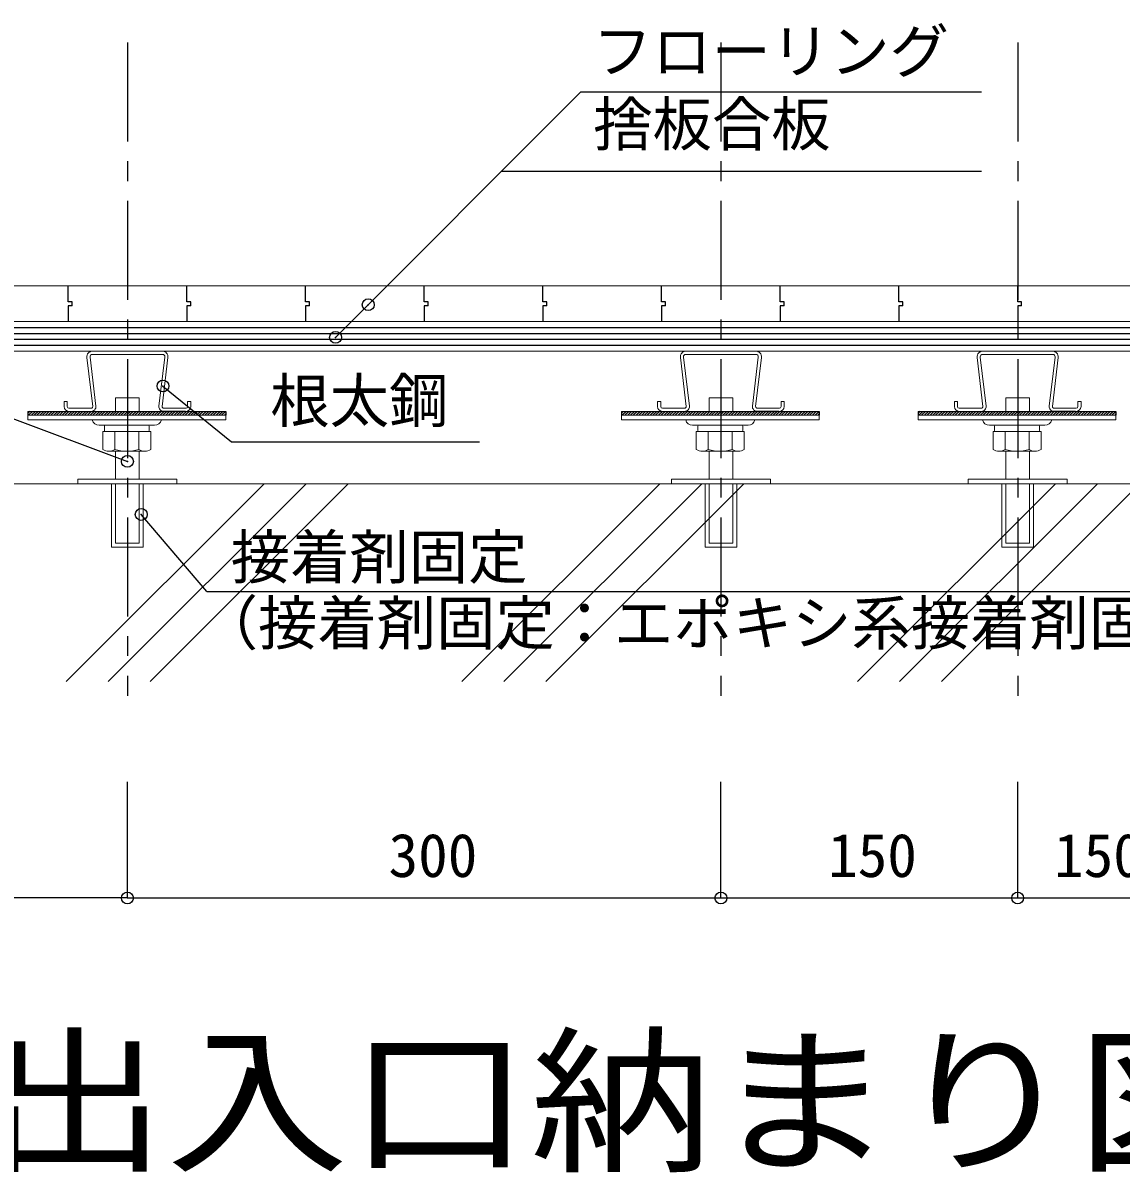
# Model space of a CAD drawing. Units: millimetres, scale not verified. Extents: x -2066 to 2059, y -1474 to 1400.
# Drawn here: x 475 to 1030, y -747 to -166 of the extents above; entities that cross this region are included whole.
import ezdxf
from ezdxf.enums import TextEntityAlignment as Align

# ---------------------------------------------------------------- set-up
doc = ezdxf.new("R2010")
doc.units = ezdxf.units.MM
doc.header["$LTSCALE"] = 10
doc.header["$PDMODE"] = 32
doc.header["$PDSIZE"] = 6
doc.linetypes.add('CHAIN1', pattern=[8, 5, -1, 1, -1])
for name, color, linetype in [('0-0_中心線', 4, 'CHAIN1'), ('0-2_太線１', 3, 'Continuous'), ('0-4_細線', 4, 'Continuous'), ('0-5_寸法', 4, 'Continuous'), ('0-6_文字', 7, 'Continuous')]:
    doc.layers.add(name, color=color, linetype=linetype)
doc.layers.add('0-1_中線', color=7, linetype='Continuous', lineweight=18)
doc.styles.add('ＭＳ ゴシック', font='')
doc.styles.get('ＭＳ ゴシック').set_extended_font_data('MS Gothic')

msp = doc.modelspace()

# ---------------------------------------------------------------- linework, layer by layer
at = {"layer": '0-0_中心線'}
for p, q in [((528.2, -175.85), (528.2, -506.09)), ((828.2, -175.85), (828.2, -506.09)), ((978.2, -175.85), (978.2, -506.09))]:
    msp.add_line(p, q, dxfattribs=at)
at = {"layer": '0-1_中線'}
for p, q in [((378.2, -298.84), (1128.2, -298.84)), ((378.2, -316.84), (1128.2, -316.84)), ((378.2, -331.84), (1118.83, -331.84)), ((507.72, -334.97), (510.67, -359.74)), ((509.31, -334.78), (512.26, -359.55)), ((510.5, -331.84), (545.91, -331.84)), ((510.5, -333.44), (528.2, -333.44)), ((545.91, -333.44), (528.2, -333.44)), ((547.1, -334.78), (544.15, -359.55)), ((548.69, -334.97), (545.74, -359.74)), ((807.72, -334.97), (810.67, -359.74)), ((809.31, -334.78), (812.26, -359.55)), ((810.5, -331.84), (845.91, -331.84)), ((810.5, -333.44), (828.2, -333.44)), ((845.91, -333.44), (828.2, -333.44)), ((847.1, -334.78), (844.15, -359.55)), ((848.69, -334.97), (845.74, -359.74)), ((957.72, -334.97), (960.67, -359.74)), ((959.31, -334.78), (962.26, -359.55)), ((960.5, -331.84), (995.91, -331.84)), ((960.5, -333.44), (978.2, -333.44)), ((995.91, -333.44), (978.2, -333.44)), ((997.1, -334.78), (994.15, -359.55)), ((998.69, -334.97), (995.74, -359.74)), ((496.19, -357.24), (497.79, -357.24)), ((496.19, -359.84), (496.19, -357.24)), ((497.79, -357.24), (497.79, -359.84)), ((534.2, -355.43), (522.2, -355.43)), ((522.2, -362.24), (522.2, -355.43)), ((534.2, -362.24), (534.2, -355.43)), ((558.62, -357.24), (558.62, -359.84)), ((560.22, -357.24), (558.62, -357.24)), ((560.22, -357.24), (560.22, -359.84)), ((796.19, -357.24), (797.79, -357.24)), ((796.19, -359.84), (796.19, -357.24)), ((797.79, -357.24), (797.79, -359.84)), ((834.2, -355.43), (822.2, -355.43)), ((822.2, -362.24), (822.2, -355.43)), ((834.2, -362.24), (834.2, -355.43)), ((858.62, -357.24), (858.62, -359.84)), ((860.22, -357.24), (858.62, -357.24)), ((860.22, -357.24), (860.22, -359.84)), ((946.19, -357.24), (947.79, -357.24)), ((946.19, -359.84), (946.19, -357.24)), ((947.79, -357.24), (947.79, -359.84)), ((984.2, -355.43), (972.2, -355.43)), ((972.2, -362.24), (972.2, -355.43)), ((984.2, -362.24), (984.2, -355.43)), ((1008.62, -357.24), (1008.62, -359.84)), ((1010.22, -357.24), (1008.62, -357.24)), ((1010.22, -357.24), (1010.22, -359.84)), ((477.89, -364.24), (577.89, -364.24)), ((498.59, -360.64), (509.87, -360.64)), ((498.59, -362.24), (509.87, -362.24)), ((557.82, -360.64), (546.53, -360.64)), ((546.53, -362.24), (557.82, -362.24)), ((577.89, -364.24), (577.89, -366.54)), ((777.89, -364.24), (877.89, -364.24)), ((798.59, -360.64), (809.87, -360.64)), ((798.59, -362.24), (809.87, -362.24)), ((857.82, -360.64), (846.53, -360.64)), ((846.53, -362.24), (857.82, -362.24)), ((877.89, -364.24), (877.89, -366.54)), ((927.89, -364.24), (1027.89, -364.24)), ((948.59, -360.64), (959.87, -360.64)), ((948.59, -362.24), (959.87, -362.24)), ((1007.82, -360.64), (996.53, -360.64)), ((996.53, -362.24), (1007.82, -362.24)), ((1027.89, -364.24), (1027.89, -366.54)), ((513.89, -369.24), (527.89, -369.24)), ((516.54, -369.74), (516.54, -371.94)), ((517.04, -369.24), (538.74, -369.24)), ((541.89, -369.24), (527.89, -369.24)), ((539.24, -369.74), (539.24, -371.94)), ((813.89, -369.24), (827.89, -369.24)), ((816.54, -369.74), (816.54, -371.94)), ((817.04, -369.24), (838.74, -369.24)), ((841.89, -369.24), (827.89, -369.24)), ((839.24, -369.74), (839.24, -371.94)), ((963.89, -369.24), (977.89, -369.24)), ((966.54, -369.74), (966.54, -371.94)), ((967.04, -369.24), (988.74, -369.24)), ((991.89, -369.24), (977.89, -369.24)), ((989.24, -369.74), (989.24, -371.94)), ((515.77, -372.44), (515.77, -381.5)), ((540.02, -372.44), (515.77, -372.44)), ((517.04, -372.44), (538.74, -372.44)), ((537.89, -372.44), (517.89, -372.44)), ((521.83, -381.5), (521.83, -372.44)), ((533.95, -381.5), (533.95, -372.44)), ((540.02, -381.5), (540.02, -372.44)), ((815.77, -372.44), (815.77, -381.5)), ((840.02, -372.44), (815.77, -372.44)), ((817.04, -372.44), (838.74, -372.44)), ((837.89, -372.44), (817.89, -372.44)), ((821.83, -381.5), (821.83, -372.44)), ((833.95, -381.5), (833.95, -372.44)), ((840.02, -381.5), (840.02, -372.44)), ((965.77, -372.44), (965.77, -381.5)), ((990.02, -372.44), (965.77, -372.44)), ((967.04, -372.44), (988.74, -372.44)), ((987.89, -372.44), (967.89, -372.44)), ((971.83, -381.5), (971.83, -372.44)), ((983.95, -381.5), (983.95, -372.44)), ((990.02, -381.5), (990.02, -372.44)), ((536.98, -382.44), (518.8, -382.44)), ((522.2, -382.44), (522.2, -396.54)), ((534.2, -382.44), (534.2, -396.54)), ((836.98, -382.44), (818.8, -382.44)), ((822.2, -382.44), (822.2, -396.54)), ((834.2, -382.44), (834.2, -396.54)), ((986.98, -382.44), (968.8, -382.44)), ((972.2, -382.44), (972.2, -396.54)), ((984.2, -382.44), (984.2, -396.54)), ((378.2, -398.84), (1375.34, -398.84)), ((597.29, -398.84), (497.29, -498.84)), ((503.2, -396.54), (503.2, -398.84)), ((503.2, -396.54), (503.2, -398.84)), ((553.2, -398.84), (503.2, -398.84)), ((618.51, -398.84), (518.51, -498.84)), ((520.2, -398.84), (520.2, -430.84)), ((522.2, -398.84), (522.2, -428.84)), ((534.2, -398.84), (534.2, -428.84)), ((639.72, -398.84), (539.72, -498.84)), ((553.2, -398.84), (553.2, -396.54)), ((797.29, -398.84), (697.29, -498.84)), ((818.51, -398.84), (718.51, -498.84)), ((839.72, -398.84), (739.72, -498.84)), ((803.2, -396.54), (803.2, -398.84)), ((803.2, -396.54), (803.2, -398.84)), ((853.2, -398.84), (803.2, -398.84)), ((820.2, -398.84), (820.2, -430.84)), ((822.2, -398.84), (822.2, -428.84)), ((834.2, -398.84), (834.2, -428.84)), ((853.2, -398.84), (853.2, -396.54)), ((997.29, -398.84), (897.29, -498.84)), ((1018.51, -398.84), (918.51, -498.84)), ((1039.72, -398.84), (939.72, -498.84)), ((953.2, -396.54), (953.2, -398.84)), ((953.2, -396.54), (953.2, -398.84)), ((1003.2, -398.84), (953.2, -398.84)), ((970.2, -398.84), (970.2, -430.84)), ((972.2, -398.84), (972.2, -428.84)), ((984.2, -398.84), (984.2, -428.84)), ((1003.2, -398.84), (1003.2, -396.54)), ((534.2, -428.84), (522.2, -428.84)), ((834.2, -428.84), (822.2, -428.84)), ((984.2, -428.84), (972.2, -428.84))]:
    msp.add_line(p, q, dxfattribs=at)
for points in [[(577.89, -366.54), (477.89, -366.54), (477.89, -364.24)], [(877.89, -366.54), (777.89, -366.54), (777.89, -364.24)], [(1027.89, -366.54), (927.89, -366.54), (927.89, -364.24)], [(553.2, -398.84), (553.2, -396.54), (503.2, -396.54)], [(536.2, -398.84), (536.2, -430.84), (520.2, -430.84)], [(853.2, -398.84), (853.2, -396.54), (803.2, -396.54)], [(836.2, -398.84), (836.2, -430.84), (820.2, -430.84)], [(1003.2, -398.84), (1003.2, -396.54), (953.2, -396.54)], [(986.2, -398.84), (986.2, -430.84), (970.2, -430.84)]]:
    msp.add_lwpolyline(points, dxfattribs=at)
for centre, radius, start, end in [((510.5, -334.64), 2.8, 90, 185.86746), ((510.5, -334.64), 1.2, 90, 185.86746), ((545.91, -334.64), 2.8, 354.13252, 90), ((545.91, -334.64), 1.2, 354.13252, 90), ((810.5, -334.64), 2.8, 90, 185.86746), ((810.5, -334.64), 1.2, 90, 185.86746), ((845.91, -334.64), 2.8, 354.13252, 90), ((845.91, -334.64), 1.2, 354.13252, 90), ((960.5, -334.64), 2.8, 90, 185.86746), ((960.5, -334.64), 1.2, 90, 185.86746), ((995.91, -334.64), 2.8, 354.13252, 90), ((995.91, -334.64), 1.2, 354.13252, 90), ((498.59, -359.84), 2.4, 180, 270), ((498.59, -359.84), 0.8, 180, 270), ((509.87, -359.84), 2.4, 270, 6.78503), ((509.87, -359.84), 0.8, 270, 6.78503), ((546.53, -359.84), 2.4, 173.21495, 270), ((546.53, -359.84), 0.8, 173.21495, 270), ((557.82, -359.84), 2.4, 270, 0), ((557.82, -359.84), 0.8, 270, 0), ((798.59, -359.84), 2.4, 180, 270), ((798.59, -359.84), 0.8, 180, 270), ((809.87, -359.84), 2.4, 270, 6.78503), ((809.87, -359.84), 0.8, 270, 6.78503), ((846.53, -359.84), 2.4, 173.21495, 270), ((846.53, -359.84), 0.8, 173.21495, 270), ((857.82, -359.84), 2.4, 270, 0), ((857.82, -359.84), 0.8, 270, 0), ((948.59, -359.84), 2.4, 180, 270), ((948.59, -359.84), 0.8, 180, 270), ((959.87, -359.84), 2.4, 270, 6.78503), ((959.87, -359.84), 0.8, 270, 6.78503), ((996.53, -359.84), 2.4, 173.21495, 270), ((996.53, -359.84), 0.8, 173.21495, 270), ((1007.82, -359.84), 2.4, 270, 0), ((1007.82, -359.84), 0.8, 270, 0), ((513.89, -365.62), 3.62, 194.70476, 270), ((517.04, -369.74), 0.5, 90, 180), ((517.04, -371.94), 0.5, 180, 270), ((538.74, -369.74), 0.5, 0, 90), ((538.74, -371.94), 0.5, 270, 0), ((541.89, -365.62), 3.62, 270, 345.29523), ((813.89, -365.62), 3.62, 194.70476, 270), ((817.04, -369.74), 0.5, 90, 180), ((817.04, -371.94), 0.5, 180, 270), ((838.74, -369.74), 0.5, 0, 90), ((838.74, -371.94), 0.5, 270, 0), ((841.89, -365.62), 3.62, 270, 345.29523), ((963.89, -365.62), 3.62, 194.70476, 270), ((967.04, -369.74), 0.5, 90, 180), ((967.04, -371.94), 0.5, 180, 270), ((988.74, -369.74), 0.5, 0, 90), ((988.74, -371.94), 0.5, 270, 0), ((991.89, -365.62), 3.62, 270, 345.29523), ((518.8, -377.07), 5.37, 235.61575, 304.38425), ((527.89, -362.37), 20.06, 252.41205, 287.58795), ((536.98, -377.07), 5.37, 235.61575, 304.38425), ((818.8, -377.07), 5.37, 235.61575, 304.38425), ((827.89, -362.37), 20.06, 252.41205, 287.58795), ((836.98, -377.07), 5.37, 235.61575, 304.38425), ((968.8, -377.07), 5.37, 235.61575, 304.38425), ((977.89, -362.37), 20.06, 252.41205, 287.58795), ((986.98, -377.07), 5.37, 235.61575, 304.38425)]:
    msp.add_arc(centre, radius, start, end, dxfattribs=at)
at = {"layer": '0-2_太線１'}
for p, q in [((378.2, -319.84), (1128.2, -319.84)), ((378.2, -322.84), (1128.2, -322.84)), ((378.2, -325.84), (1128.2, -325.84)), ((378.2, -328.84), (1128.2, -328.84)), ((477.89, -362.24), (477.89, -364.24)), ((478.83, -362.24), (477.89, -363.18)), ((480.24, -362.24), (478.24, -364.24)), ((481.66, -362.24), (479.66, -364.24)), ((483.07, -362.24), (481.07, -364.24)), ((484.49, -362.24), (482.49, -364.24)), ((485.9, -362.24), (483.9, -364.24)), ((487.32, -362.24), (485.32, -364.24)), ((488.73, -362.24), (486.73, -364.24)), ((490.14, -362.24), (488.14, -364.24)), ((491.56, -362.24), (489.56, -364.24)), ((492.97, -362.24), (490.97, -364.24)), ((494.39, -362.24), (492.39, -364.24)), ((495.8, -362.24), (493.8, -364.24)), ((497.21, -362.24), (495.21, -364.24)), ((498.63, -362.24), (496.63, -364.24)), ((500.04, -362.24), (498.04, -364.24)), ((498.27, -362.24), (509.56, -362.24)), ((498.27, -362.24), (509.56, -362.24)), ((501.46, -362.24), (499.46, -364.24)), ((502.87, -362.24), (500.87, -364.24)), ((504.29, -362.24), (502.29, -364.24)), ((505.7, -362.24), (503.7, -364.24)), ((507.11, -362.24), (505.11, -364.24)), ((508.53, -362.24), (506.53, -364.24)), ((509.94, -362.24), (507.94, -364.24)), ((511.36, -362.24), (509.36, -364.24)), ((512.77, -362.24), (510.77, -364.24)), ((514.19, -362.24), (512.19, -364.24)), ((515.6, -362.24), (513.6, -364.24)), ((517.01, -362.24), (515.01, -364.24)), ((518.43, -362.24), (516.43, -364.24)), ((519.84, -362.24), (517.84, -364.24)), ((521.26, -362.24), (519.26, -364.24)), ((522.67, -362.24), (520.67, -364.24)), ((524.08, -362.24), (522.08, -364.24)), ((525.5, -362.24), (523.5, -364.24)), ((526.91, -362.24), (524.91, -364.24)), ((528.33, -362.24), (526.33, -364.24)), ((529.74, -362.24), (527.74, -364.24)), ((531.16, -362.24), (529.16, -364.24)), ((532.57, -362.24), (530.57, -364.24)), ((533.98, -362.24), (531.98, -364.24)), ((535.4, -362.24), (533.4, -364.24)), ((536.81, -362.24), (534.81, -364.24)), ((538.23, -362.24), (536.23, -364.24)), ((539.64, -362.24), (537.64, -364.24)), ((541.06, -362.24), (539.06, -364.24)), ((542.47, -362.24), (540.47, -364.24)), ((543.88, -362.24), (541.88, -364.24)), ((545.3, -362.24), (543.3, -364.24)), ((546.71, -362.24), (544.71, -364.24)), ((548.13, -362.24), (546.13, -364.24)), ((557.51, -362.24), (546.22, -362.24)), ((549.54, -362.24), (547.54, -364.24)), ((550.95, -362.24), (548.95, -364.24)), ((552.37, -362.24), (550.37, -364.24)), ((553.78, -362.24), (551.78, -364.24)), ((555.2, -362.24), (553.2, -364.24)), ((556.61, -362.24), (554.61, -364.24)), ((558.03, -362.24), (556.03, -364.24)), ((559.44, -362.24), (557.44, -364.24)), ((560.85, -362.24), (558.85, -364.24)), ((562.27, -362.24), (560.27, -364.24)), ((563.68, -362.24), (561.68, -364.24)), ((565.1, -362.24), (563.1, -364.24)), ((566.51, -362.24), (564.51, -364.24)), ((567.93, -362.24), (565.93, -364.24)), ((569.34, -362.24), (567.34, -364.24)), ((570.75, -362.24), (568.75, -364.24)), ((572.17, -362.24), (570.17, -364.24)), ((573.58, -362.24), (571.58, -364.24)), ((575, -362.24), (573, -364.24)), ((576.41, -362.24), (574.41, -364.24)), ((577.82, -362.24), (575.82, -364.24)), ((577.89, -363.58), (577.24, -364.24)), ((777.89, -362.24), (777.89, -364.24)), ((778.83, -362.24), (777.89, -363.18)), ((780.24, -362.24), (778.24, -364.24)), ((781.66, -362.24), (779.66, -364.24)), ((783.07, -362.24), (781.07, -364.24)), ((784.49, -362.24), (782.49, -364.24)), ((785.9, -362.24), (783.9, -364.24)), ((787.32, -362.24), (785.32, -364.24)), ((788.73, -362.24), (786.73, -364.24)), ((790.14, -362.24), (788.14, -364.24)), ((791.56, -362.24), (789.56, -364.24)), ((792.97, -362.24), (790.97, -364.24)), ((794.39, -362.24), (792.39, -364.24)), ((795.8, -362.24), (793.8, -364.24)), ((797.21, -362.24), (795.21, -364.24)), ((798.63, -362.24), (796.63, -364.24)), ((800.04, -362.24), (798.04, -364.24)), ((798.27, -362.24), (809.56, -362.24)), ((798.27, -362.24), (809.56, -362.24)), ((801.46, -362.24), (799.46, -364.24)), ((802.87, -362.24), (800.87, -364.24)), ((804.29, -362.24), (802.29, -364.24)), ((805.7, -362.24), (803.7, -364.24)), ((807.11, -362.24), (805.11, -364.24)), ((808.53, -362.24), (806.53, -364.24)), ((809.94, -362.24), (807.94, -364.24)), ((811.36, -362.24), (809.36, -364.24)), ((812.77, -362.24), (810.77, -364.24)), ((814.19, -362.24), (812.19, -364.24)), ((815.6, -362.24), (813.6, -364.24)), ((817.01, -362.24), (815.01, -364.24)), ((818.43, -362.24), (816.43, -364.24)), ((819.84, -362.24), (817.84, -364.24)), ((821.26, -362.24), (819.26, -364.24)), ((822.67, -362.24), (820.67, -364.24)), ((824.08, -362.24), (822.08, -364.24)), ((825.5, -362.24), (823.5, -364.24)), ((826.91, -362.24), (824.91, -364.24)), ((828.33, -362.24), (826.33, -364.24)), ((829.74, -362.24), (827.74, -364.24)), ((831.16, -362.24), (829.16, -364.24)), ((832.57, -362.24), (830.57, -364.24)), ((833.98, -362.24), (831.98, -364.24)), ((835.4, -362.24), (833.4, -364.24)), ((836.81, -362.24), (834.81, -364.24)), ((838.23, -362.24), (836.23, -364.24)), ((839.64, -362.24), (837.64, -364.24)), ((841.06, -362.24), (839.06, -364.24)), ((842.47, -362.24), (840.47, -364.24)), ((843.88, -362.24), (841.88, -364.24)), ((845.3, -362.24), (843.3, -364.24)), ((846.71, -362.24), (844.71, -364.24)), ((848.13, -362.24), (846.13, -364.24)), ((857.51, -362.24), (846.22, -362.24)), ((849.54, -362.24), (847.54, -364.24)), ((850.95, -362.24), (848.95, -364.24)), ((852.37, -362.24), (850.37, -364.24)), ((853.78, -362.24), (851.78, -364.24)), ((855.2, -362.24), (853.2, -364.24)), ((856.61, -362.24), (854.61, -364.24)), ((858.03, -362.24), (856.03, -364.24)), ((859.44, -362.24), (857.44, -364.24)), ((860.85, -362.24), (858.85, -364.24)), ((862.27, -362.24), (860.27, -364.24)), ((863.68, -362.24), (861.68, -364.24)), ((865.1, -362.24), (863.1, -364.24)), ((866.51, -362.24), (864.51, -364.24)), ((867.93, -362.24), (865.93, -364.24)), ((869.34, -362.24), (867.34, -364.24)), ((870.75, -362.24), (868.75, -364.24)), ((872.17, -362.24), (870.17, -364.24)), ((873.58, -362.24), (871.58, -364.24)), ((875, -362.24), (873, -364.24)), ((876.41, -362.24), (874.41, -364.24)), ((877.82, -362.24), (875.82, -364.24)), ((877.89, -363.58), (877.24, -364.24)), ((927.89, -362.24), (927.89, -364.24)), ((928.83, -362.24), (927.89, -363.18)), ((930.24, -362.24), (928.24, -364.24)), ((931.66, -362.24), (929.66, -364.24)), ((933.07, -362.24), (931.07, -364.24)), ((934.49, -362.24), (932.49, -364.24)), ((935.9, -362.24), (933.9, -364.24)), ((937.32, -362.24), (935.32, -364.24)), ((938.73, -362.24), (936.73, -364.24)), ((940.14, -362.24), (938.14, -364.24)), ((941.56, -362.24), (939.56, -364.24)), ((942.97, -362.24), (940.97, -364.24)), ((944.39, -362.24), (942.39, -364.24)), ((945.8, -362.24), (943.8, -364.24)), ((947.21, -362.24), (945.21, -364.24)), ((948.63, -362.24), (946.63, -364.24)), ((950.04, -362.24), (948.04, -364.24)), ((948.27, -362.24), (959.56, -362.24)), ((948.27, -362.24), (959.56, -362.24)), ((951.46, -362.24), (949.46, -364.24)), ((952.87, -362.24), (950.87, -364.24)), ((954.29, -362.24), (952.29, -364.24)), ((955.7, -362.24), (953.7, -364.24)), ((957.11, -362.24), (955.11, -364.24)), ((958.53, -362.24), (956.53, -364.24)), ((959.94, -362.24), (957.94, -364.24)), ((961.36, -362.24), (959.36, -364.24)), ((962.77, -362.24), (960.77, -364.24)), ((964.19, -362.24), (962.19, -364.24)), ((965.6, -362.24), (963.6, -364.24)), ((967.01, -362.24), (965.01, -364.24)), ((968.43, -362.24), (966.43, -364.24)), ((969.84, -362.24), (967.84, -364.24)), ((971.26, -362.24), (969.26, -364.24)), ((972.67, -362.24), (970.67, -364.24)), ((974.08, -362.24), (972.08, -364.24)), ((975.5, -362.24), (973.5, -364.24)), ((976.91, -362.24), (974.91, -364.24)), ((978.33, -362.24), (976.33, -364.24)), ((979.74, -362.24), (977.74, -364.24)), ((981.16, -362.24), (979.16, -364.24)), ((982.57, -362.24), (980.57, -364.24)), ((983.98, -362.24), (981.98, -364.24)), ((985.4, -362.24), (983.4, -364.24)), ((986.81, -362.24), (984.81, -364.24)), ((988.23, -362.24), (986.23, -364.24)), ((989.64, -362.24), (987.64, -364.24)), ((991.06, -362.24), (989.06, -364.24)), ((992.47, -362.24), (990.47, -364.24)), ((993.88, -362.24), (991.88, -364.24)), ((995.3, -362.24), (993.3, -364.24)), ((996.71, -362.24), (994.71, -364.24)), ((998.13, -362.24), (996.13, -364.24)), ((1007.51, -362.24), (996.22, -362.24)), ((999.54, -362.24), (997.54, -364.24)), ((1000.95, -362.24), (998.95, -364.24)), ((1002.37, -362.24), (1000.37, -364.24)), ((1003.78, -362.24), (1001.78, -364.24)), ((1005.2, -362.24), (1003.2, -364.24)), ((1006.61, -362.24), (1004.61, -364.24)), ((1008.03, -362.24), (1006.03, -364.24)), ((1009.44, -362.24), (1007.44, -364.24)), ((1010.85, -362.24), (1008.85, -364.24)), ((1012.27, -362.24), (1010.27, -364.24)), ((1013.68, -362.24), (1011.68, -364.24)), ((1015.1, -362.24), (1013.1, -364.24)), ((1016.51, -362.24), (1014.51, -364.24)), ((1017.93, -362.24), (1015.93, -364.24)), ((1019.34, -362.24), (1017.34, -364.24)), ((1020.75, -362.24), (1018.75, -364.24)), ((1022.17, -362.24), (1020.17, -364.24)), ((1023.58, -362.24), (1021.58, -364.24)), ((1025, -362.24), (1023, -364.24)), ((1026.41, -362.24), (1024.41, -364.24)), ((1027.82, -362.24), (1025.82, -364.24)), ((1027.89, -363.58), (1027.24, -364.24))]:
    msp.add_line(p, q, dxfattribs=at)
for points in [[(477.89, -362.24), (577.89, -362.24), (577.89, -364.24)], [(557.51, -362.24), (546.22, -362.24), (557.51, -362.24)], [(777.89, -362.24), (877.89, -362.24), (877.89, -364.24)], [(857.51, -362.24), (846.22, -362.24), (857.51, -362.24)], [(927.89, -362.24), (1027.89, -362.24), (1027.89, -364.24)], [(1007.51, -362.24), (996.22, -362.24), (1007.51, -362.24)]]:
    msp.add_lwpolyline(points, dxfattribs=at)
at = {"layer": '0-4_細線'}
for points in [[(500.2, -308.84), (500.2, -306.84), (498.2, -306.84), (498.2, -298.84)], [(560.2, -308.84), (560.2, -306.84), (558.2, -306.84), (558.2, -298.84)], [(620.2, -308.84), (620.2, -306.84), (618.2, -306.84), (618.2, -298.84)], [(680.2, -308.84), (680.2, -306.84), (678.2, -306.84), (678.2, -298.84)], [(740.2, -308.84), (740.2, -306.84), (738.2, -306.84), (738.2, -298.84)], [(800.2, -308.84), (800.2, -306.84), (798.2, -306.84), (798.2, -298.84)], [(860.2, -308.84), (860.2, -306.84), (858.2, -306.84), (858.2, -298.84)], [(920.2, -308.84), (920.2, -306.84), (918.2, -306.84), (918.2, -298.84)], [(980.2, -308.84), (980.2, -306.84), (978.2, -306.84), (978.2, -298.84)], [(500.2, -308.84), (498.2, -308.84), (498.2, -316.84)], [(560.2, -308.84), (558.2, -308.84), (558.2, -316.84)], [(620.2, -308.84), (618.2, -308.84), (618.2, -316.84)], [(680.2, -308.84), (678.2, -308.84), (678.2, -316.84)], [(740.2, -308.84), (738.2, -308.84), (738.2, -316.84)], [(800.2, -308.84), (798.2, -308.84), (798.2, -316.84)], [(860.2, -308.84), (858.2, -308.84), (858.2, -316.84)], [(920.2, -308.84), (918.2, -308.84), (918.2, -316.84)], [(980.2, -308.84), (978.2, -308.84), (978.2, -316.84)]]:
    msp.add_lwpolyline(points, dxfattribs=at)
at = {"layer": '0-5_寸法'}
for p, q in [((528.2, -608.2), (528.2, -549.45)), ((828.2, -608.2), (828.2, -549.45)), ((978.2, -608.2), (978.2, -549.45)), ((528.2, -608.2), (378.2, -608.2)), ((528.2, -608.2), (828.2, -608.2)), ((828.2, -608.2), (978.2, -608.2)), ((978.2, -608.2), (1103.2, -608.2))]:
    msp.add_line(p, q, dxfattribs=at)
at = {"layer": '0-5_寸法', "color": 7}
for p in [(528.2, -608.2), (828.2, -608.2), (978.2, -608.2)]:
    msp.add_point(p, dxfattribs=at)
at = {"layer": '0-6_文字'}
for p, q in [((757.43, -200.82), (633.41, -324.84)), ((757.43, -200.82), (959.87, -200.82)), ((717.43, -240.82), (959.87, -240.82)), ((546.16, -349.44), (580.77, -377.7)), ((468.38, -365.18), (528.2, -387.52)), ((580.77, -377.7), (706.18, -377.7)), ((568.31, -453.37), (535.2, -414.33)), ((568.31, -453.37), (1077.08, -453.37))]:
    msp.add_line(p, q, dxfattribs=at)
for p in [(649.91, -308.34), (633.41, -324.84), (546.16, -349.44), (528.2, -387.52), (535.2, -414.33)]:
    msp.add_point(p, dxfattribs=at)

# ---------------------------------------------------------------- texts
at = {"layer": '0-5_寸法', "color": 7, "style": 'ＭＳ ゴシック'}
for s, p in [('150以内', (996.58, -604.2)), ('300', (660.2, -604.2)), ('150', (882.37, -604.2))]:
    msp.add_text(s, height=21.99, dxfattribs=at).set_placement(p, align=Align.BOTTOM_LEFT)
at = {"layer": '0-6_文字', "style": 'ＭＳ ゴシック'}
for s, p in [('フローリング', (763.47, -197.76)), ('捨板合板', (763.66, -234.63)), ('根太鋼', (600.47, -374.43)), ('接着剤固定', (580.48, -453.45)), ('（接着剤固定：エポキシ系接着剤固定）', (564.26, -486.81))]:
    msp.add_text(s, height=21.99, dxfattribs=at).set_placement(p, align=Align.BOTTOM_LEFT)
at = {"layer": '0-6_文字', "style": 'ＭＳ ゴシック', "width": 1.15}
msp.add_text('【出入口納まり図-2】', height=58.65, dxfattribs=at).set_placement((363.8, -757.91), align=Align.BOTTOM_LEFT)

doc.saveas('drawing.dxf')
